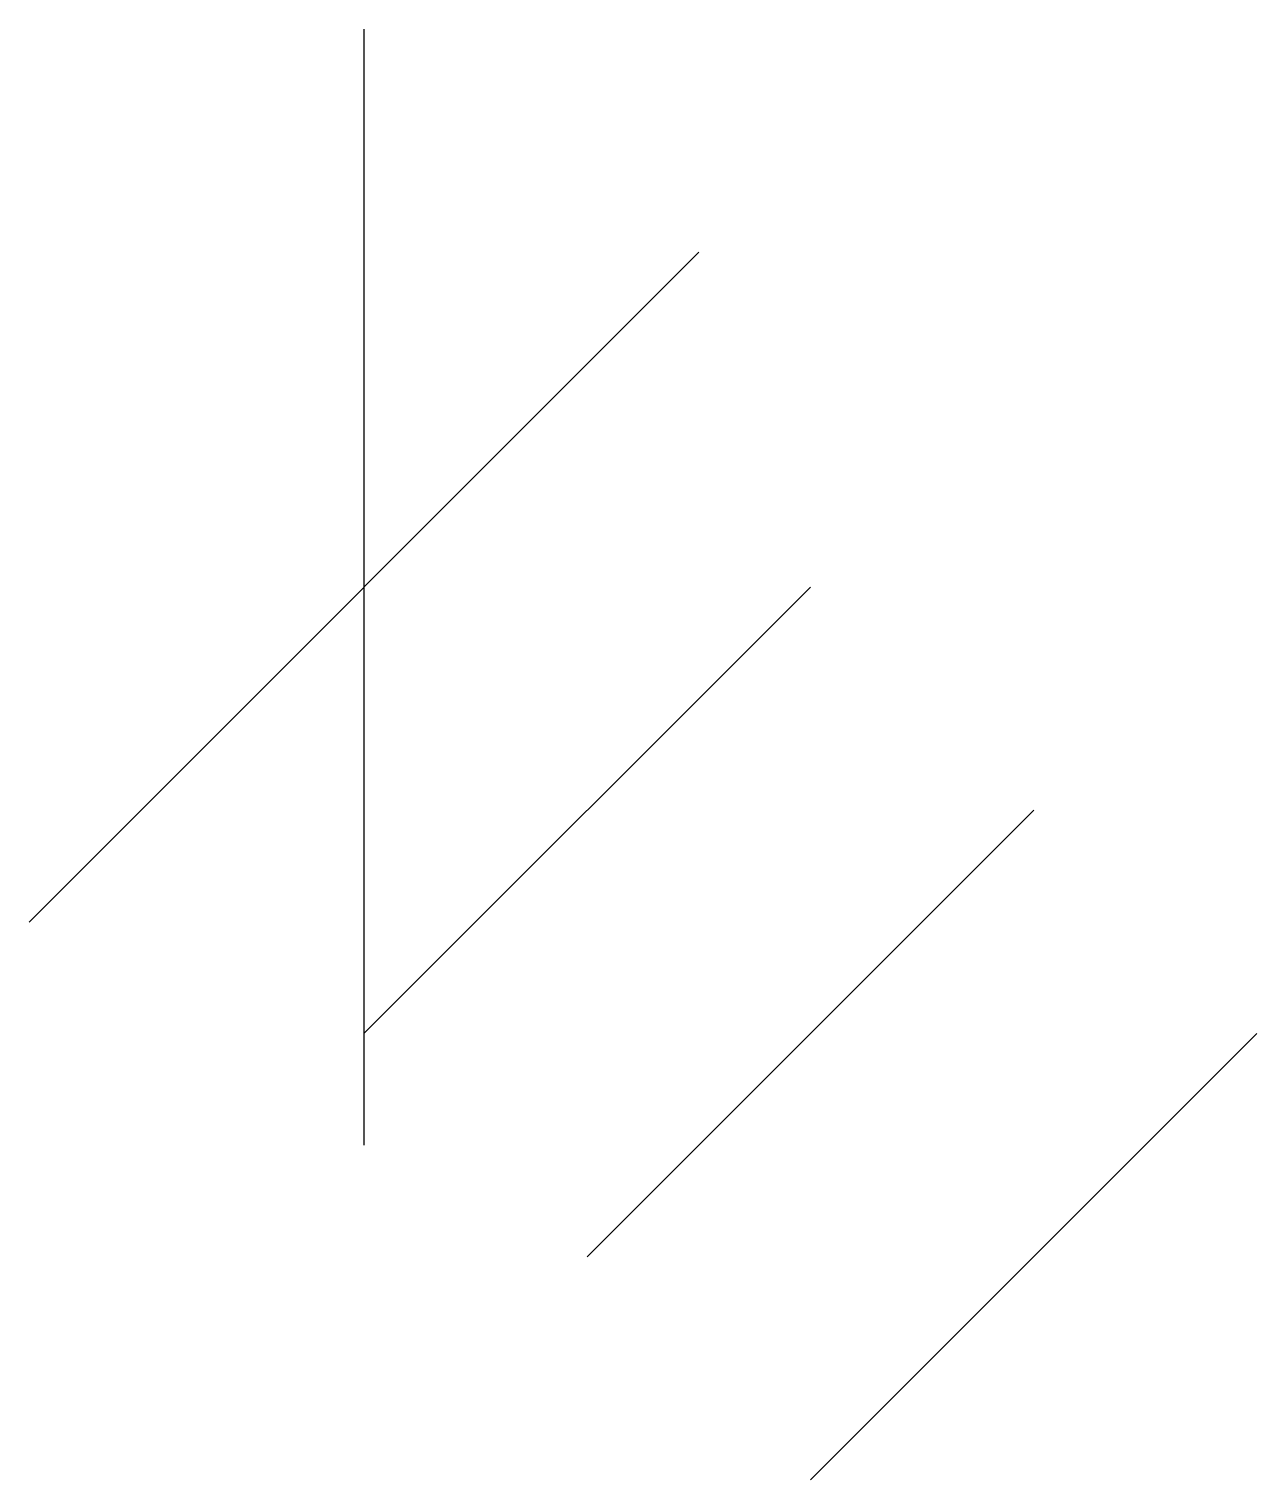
# Model space of a CAD drawing. Extents: x -18 to 67, y 7 to 298.
# Drawn here: x -0.794 to 2.117, y 294.884 to 298.323 of the extents above.
import ezdxf

# ---------------------------------------------------------------- set-up
doc = ezdxf.new("R2010")
doc.units = 0

msp = doc.modelspace()

# ---------------------------------------------------------------- linework, layer by layer
at = {"layer": 'Layer 1'}
for p, q in [((0, 298.323), (0, 295.677)), ((0, 298.323), (0, 295.677)), ((0, 298.323), (0, 295.677)), ((0, 298.323), (0, 295.677)), ((0, 298.323), (0, 295.677)), ((0.793749, 297.794), (-0.793749, 296.206)), ((0.793749, 297.794), (-0.793749, 296.206)), ((0.793749, 297.794), (-0.793749, 296.206)), ((0.793749, 297.794), (-0.793749, 296.206)), ((0.793749, 297.794), (-0.793749, 296.206)), ((1.05833, 297), (0, 295.94167)), ((1.05833, 297), (0, 295.942)), ((1.05833, 297), (0, 295.942)), ((1.05833, 297), (0, 295.942)), ((1.05833, 297), (0, 295.942)), ((1.5875, 296.471), (0.529169, 295.413)), ((1.5875, 296.471), (0.529169, 295.413)), ((1.5875, 296.471), (0.529169, 295.413)), ((1.5875, 296.471), (0.529169, 295.413)), ((1.5875, 296.471), (0.52917, 295.41267)), ((2.11666, 295.942), (1.05833, 294.88367)), ((2.11666, 295.942), (1.05833, 294.884)), ((2.11666, 295.942), (1.05833, 294.884)), ((2.11666, 295.942), (1.05833, 294.884)), ((2.11666, 295.942), (1.05833, 294.884))]:
    msp.add_line(p, q, dxfattribs=at)

doc.saveas('drawing.dxf')
